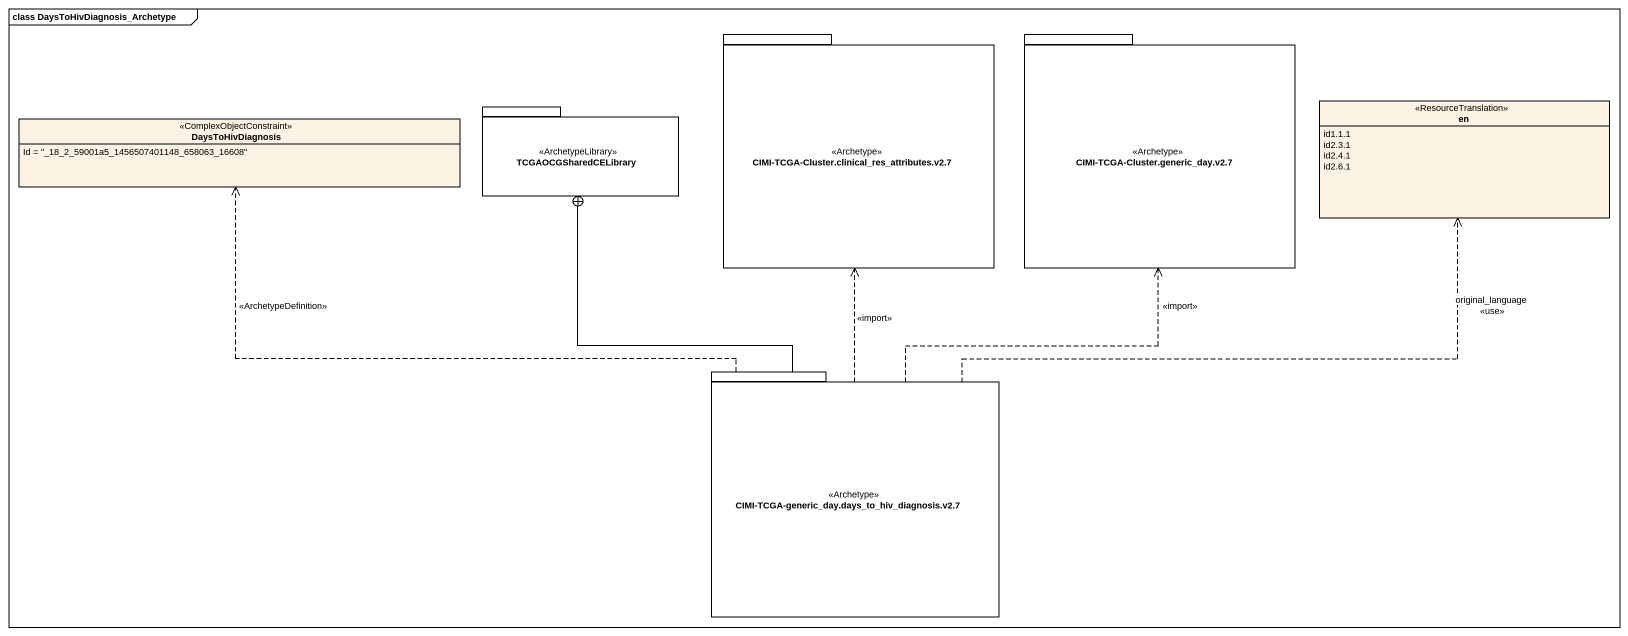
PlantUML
@startuml
mainframe class DaysToHivDiagnosis_Archetype
hide circle
hide empty members
package "CIMI-TCGA-Cluster.clinical_res_attributes.v2.7" as CIMI_TCGA_Cluster_clinical <<Archetype>> {
}
package "CIMI-TCGA-Cluster.generic_day.v2.7" as CIMI_TCGA_Cluster_generic <<Archetype>> {
}
class DaysToHivDiagnosis <<ComplexObjectConstraint>> {
  Id = "_18_2_59001a5_1456507401148_658063_16608"
}
package TCGAOCGSharedCELibrary <<ArchetypeLibrary>> {
}
enum en <<ResourceTranslation>> {
  id1.1.1
  id2.3.1
  id2.4.1
  id2.6.1
}
package "CIMI-TCGA-generic_day.days_to_hiv_diagnosis.v2.7" as CIMI_TCGA_generic_day_days <<Archetype>> {
}
CIMI_TCGA_generic_day_days .up.> CIMI_TCGA_Cluster_clinical : <<import>>
CIMI_TCGA_generic_day_days .up.> CIMI_TCGA_Cluster_generic : <<import>>
CIMI_TCGA_generic_day_days .left.> DaysToHivDiagnosis : <<ArchetypeDefinition>>
CIMI_TCGA_generic_day_days -up-+ TCGAOCGSharedCELibrary
CIMI_TCGA_generic_day_days .right.> en : original_language\n<<use>>
@enduml
